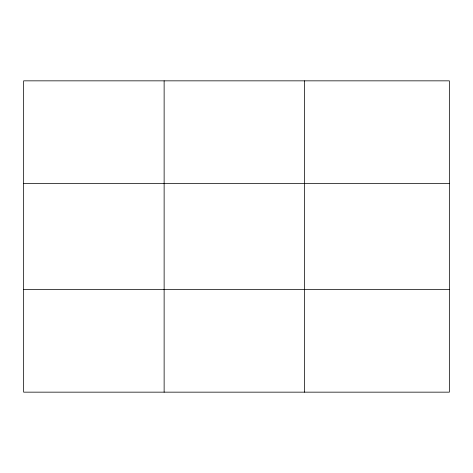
<?xml version="1.0" encoding="UTF-8"?>
<svg xmlns="http://www.w3.org/2000/svg" width="473" height="473" viewBox="0 0 473 473"><rect width="100%" height="100%" fill="white"/><g stroke="black" fill="none" stroke-linecap="round" stroke-linejoin="round"><path stroke-width="0.71" d="M164.131 392.158L164.131 80.842M304.612 392.158L304.612 80.842M449.35 289.423L449.35 392.158L23.65 392.158L23.65 80.842L449.35 80.842L449.35 289.423L23.65 289.423M23.65 183.577L449.35 183.577"/></g></svg>
